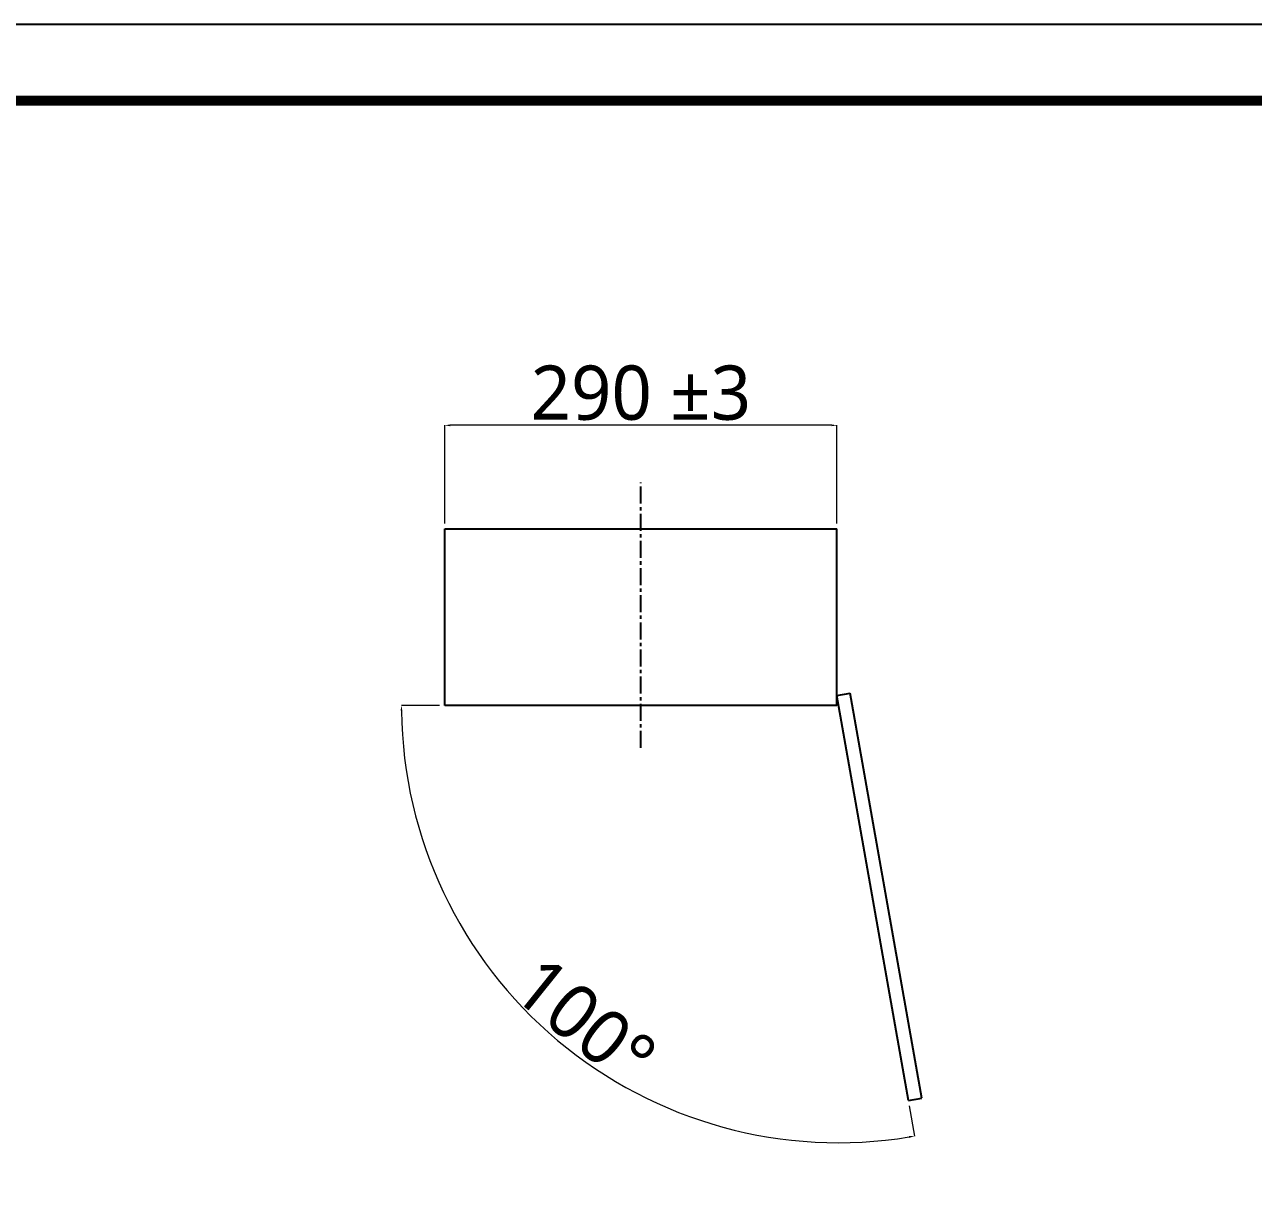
# Model space of a CAD drawing. Extents: x 16296677466 to 16296684057, y -37409618000 to -37409615586.
# Drawn here: x 16296682246 to 16296683151, y -37409616457 to -37409615586 of the extents above; entities that cross this region are included whole.
import ezdxf

# ---------------------------------------------------------------- set-up
doc = ezdxf.new("R2010")
doc.units = 0
doc.header["$LTSCALE"] = 10
doc.header["$MEASUREMENT"] = 0
doc.header["$PDMODE"] = 3
doc.header["$PDSIZE"] = -10
doc.linetypes.add('CENTER', pattern=[2, 1.25, -0.25, 0.25, -0.25])
doc.layers.get('0').update_dxf_attribs({"linetype": 'CONTINUOUS'})
doc.layers.get('DEFPOINTS').update_dxf_attribs({"linetype": 'CONTINUOUS'})
doc.layers.add('Center line', color=10, linetype='CENTER')
doc.styles.add('Daelim Dimension', font='NanumGothic.ttf')
doc.dimstyles.new('DEFAULT', dxfattribs={"dimscale": 2, "dimtxt": 2, "dimasz": 2, "dimexe": 0, "dimexo": 2, "dimgap": 1, "dimtad": 1, "dimdec": 1, "dimzin": 9, "dimdsep": 46, "dimtxsty": 'Daelim Dimension', "dimcen": 0.5, "dimclrd": 252, "dimclre": 252, "dimclrt": 3, "dimadec": 1, "dimazin": 0, "dimtfac": 1, "dimtdec": 1, "dimtix": 1, "dimtmove": 0, "dimatfit": 3, "dimfxl": 0, "dimtolj": 1, "dimtzin": 1, "dimlwd": 9, "dimlwe": 9, "dimarcsym": 0})

# ---------------------------------------------------------------- blocks, each defined once
blk = doc.blocks.new('*D7')
at = {"color": 5, "lineweight": 9}
for p, q in [((16296682555.38558, -37409615953.24798), (16296682555.38558, -37409615880.91608)), ((16296682840.38558, -37409615880.91608), (16296682559.38558, -37409615880.91608)), ((16296682844.38558, -37409615953.24798), (16296682844.38558, -37409615880.91608))]:
    blk.add_line(p, q, dxfattribs=at)
at = {"color": 5}
for points in [[(16296682559.38558, -37409615880.24942), (16296682559.38558, -37409615881.58275), (16296682555.38558, -37409615880.91608)], [(16296682840.38558, -37409615880.24942), (16296682840.38558, -37409615881.58275), (16296682844.38558, -37409615880.91608)]]:
    blk.add_solid(points, dxfattribs=at)
at = {"layer": 'DEFPOINTS', "color": 0}
for p in [(16296682555.38558, -37409615880.91608), (16296682555.38558, -37409615957.24798), (16296682844.38558, -37409615957.24798)]:
    blk.add_point(p, dxfattribs=at)
at = {"color": 7, "insert": (16296682699.88558, -37409615857.11351), "char_height": 40, "attachment_point": 5, "style": 'Daelim Dimension'}
blk.add_mtext('\\A1;290 {\\H1x;%%P3}', dxfattribs=at)
blk = doc.blocks.new('*D13')
at = {"color": 5, "lineweight": 9}
for p, q in [((16296682551.38558, -37409616087.247978), (16296682523.4069, -37409616087.247978)), ((16296682897.69557, -37409616382.43084), (16296682901.603251, -37409616404.5924))]:
    blk.add_line(p, q, dxfattribs=at)
blk.add_arc((16296682845.64687, -37409616087.247971), 322.239975, 180.711223681, 279.288775687, dxfattribs=at)
at = {"color": 5}
for points in [[(16296682522.76507, -37409616091.252037), (16296682524.098379, -37409616091.243759), (16296682523.4069, -37409616087.247978)], [(16296682897.54809, -37409616404.605293), (16296682897.771481, -37409616405.919777), (16296682901.603251, -37409616404.5924)]]:
    blk.add_solid(points, dxfattribs=at)
at = {"layer": 'DEFPOINTS', "color": 0}
for p in [(16296682844.38558, -37409616080.094856), (16296682555.38558, -37409616087.247978), (16296682844.38558, -37409616087.247978), (16296682576.4193, -37409616264.321732), (16296682897.00098, -37409616378.491608)]:
    blk.add_point(p, dxfattribs=at)
at = {"color": 7, "insert": (16296682658.59527, -37409616320.011963), "char_height": 40, "attachment_point": 5, "rotation": 321.214272845, "style": 'Daelim Dimension'}
blk.add_mtext('\\A1;100°', dxfattribs=at)

msp = doc.modelspace()

# ---------------------------------------------------------------- linework, layer by layer
for p, q in [((16296682555.38558, -37409615957.247978), (16296682844.38558, -37409615957.247978)), ((16296682555.38558, -37409616087.247978), (16296682555.38558, -37409615957.247978)), ((16296682844.38558, -37409616087.247978), (16296682844.38558, -37409615957.247978)), ((16296682844.38558, -37409616080.094856), (16296682854.23366, -37409616078.358383)), ((16296682897.00098, -37409616378.491608), (16296682844.38558, -37409616080.094856)), ((16296682906.84906, -37409616376.755127), (16296682854.23366, -37409616078.358383)), ((16296682844.38558, -37409616087.247978), (16296682555.38558, -37409616087.247978)), ((16296682897.00098, -37409616378.491608), (16296682906.84906, -37409616376.755127))]:
    msp.add_line(p, q)
at = {"ltscale": 0.5}
msp.add_lwpolyline([(16296680761.633631, -37409618000.160339), (16296684056.922729, -37409618000.160339), (16296684056.922729, -37409615585.639809), (16296680761.633631, -37409615585.639809)], close=True, dxfattribs=at)
at = {"color": 5, "linetype": 'ByBlock', "lineweight": 200, "const_width": 7.592832}
msp.add_lwpolyline([(16296680814.622459, -37409617896.772781), (16296684003.6119, -37409617896.772781), (16296684003.6119, -37409615641.70163), (16296680814.622459, -37409615641.70163)], close=True, dxfattribs=at)
at = {"layer": 'Center line'}
msp.add_line((16296682699.88558, -37409616118.600403), (16296682699.88558, -37409615923.025269), dxfattribs=at)

# ---------------------------------------------------------------- dimensions: what is measured, and where the dimension line sits
dim = msp.add_linear_dim(base=(16296682555.38558, -37409615880.916077), p1=(16296682844.38558, -37409615957.247978), p2=(16296682555.38558, -37409615957.247978), text='290 {\\H1x;%%P3}', dimstyle='DEFAULT', override={"dimtxt": 20, "dimclrd": 5, "dimclre": 5, "dimclrt": 7})
dim.commit()
dim.dimension.update_dxf_attribs({"geometry": '*D7', "text_midpoint": (16296682699.88558, -37409615880.916077), "dimtype": 160})
dim = msp.add_angular_dim_2l(base=(16296682576.4193, -37409616264.321732), line1=((16296682897.00098, -37409616378.491608), (16296682844.38558, -37409616080.094856)), line2=((16296682844.38558, -37409616087.247978), (16296682555.38558, -37409616087.247978)), dimstyle='DEFAULT', override={"dimtxt": 20, "dimclrd": 5, "dimclre": 5, "dimclrt": 7, "dimadec": 0})
dim.commit()
dim.dimension.update_dxf_attribs({"geometry": '*D13', "text_midpoint": (16296682643.792641, -37409616338.432114), "dimtype": 162})

doc.saveas('drawing.dxf')
